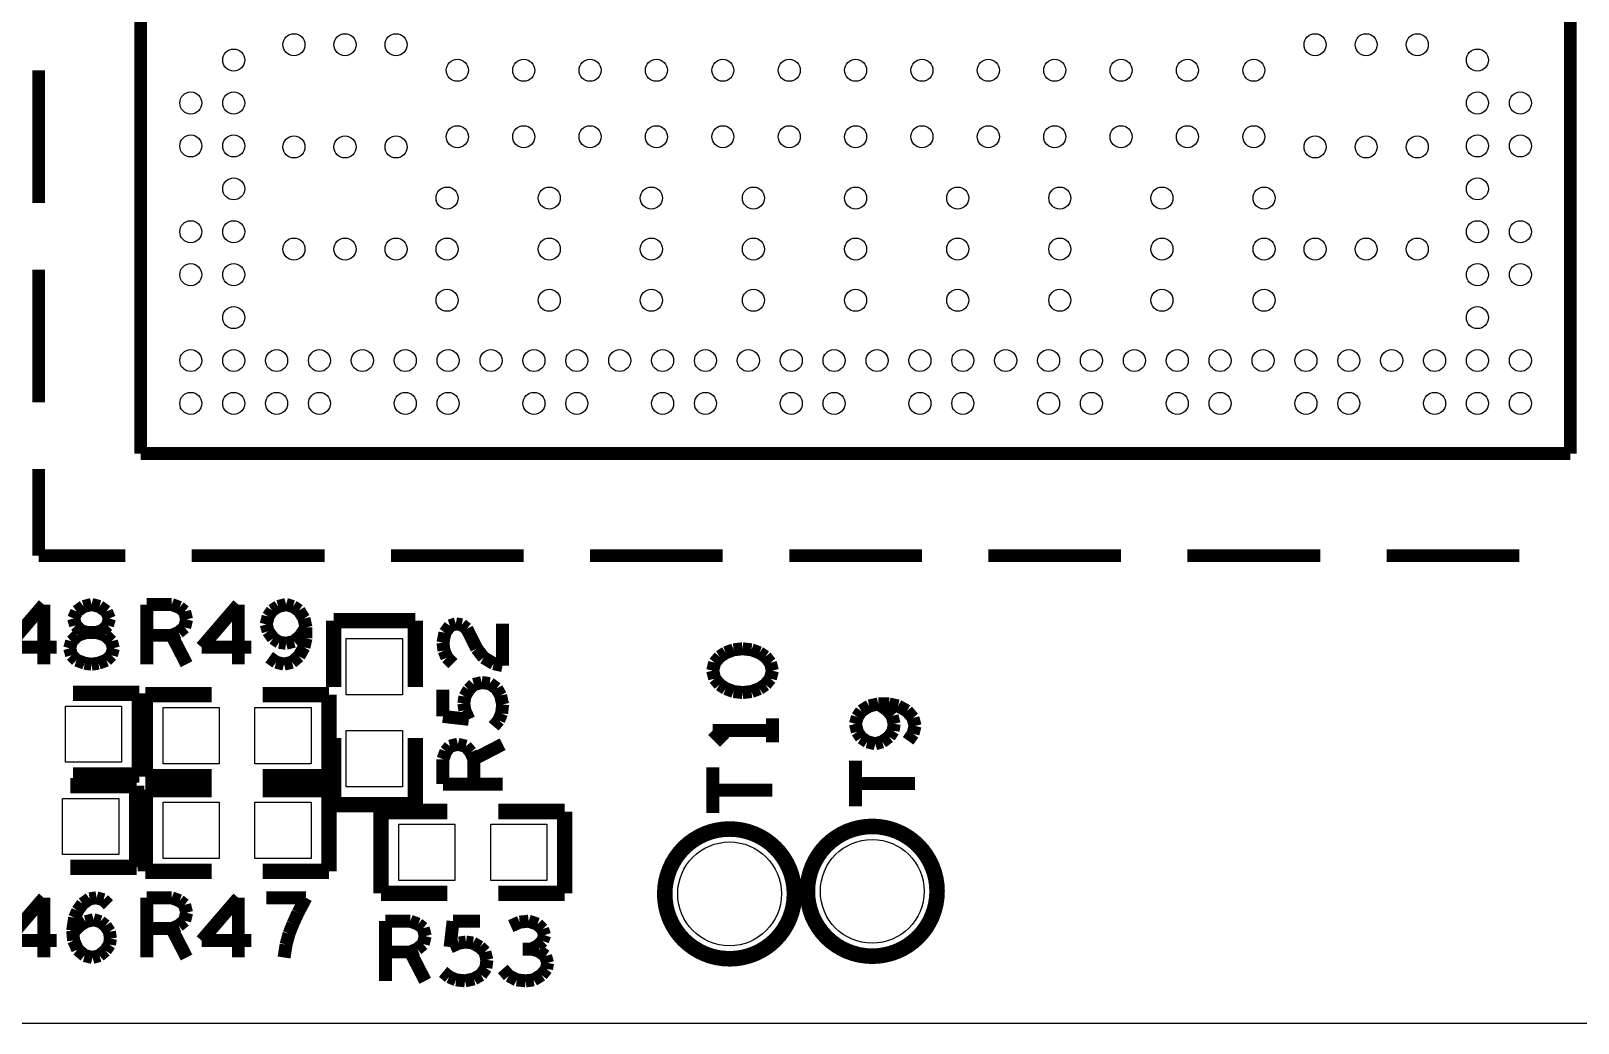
# Model space of a CAD drawing. Extents: x 249.7 to 292.7, y 273.7 to 311.7.
# Drawn here: x 268.73 to 283.88, y 273.71 to 283.42 of the extents above; entities that cross this region are included whole.
import ezdxf

# ---------------------------------------------------------------- set-up
doc = ezdxf.new("R2010")
doc.units = 0
doc.layers.add('MA_DETAILS', color=254, linetype='CONTINUOUS')

# ---------------------------------------------------------------- blocks, each defined once
blk = doc.blocks.new('FIGURE_CIRCLE')
blk.add_circle((0, 0), 0.5)
blk = doc.blocks.new('FIGURE_SQUARE')
blk.add_lwpolyline([(-0.5, -0.5), (-0.5, 0.5), (0.5, 0.5), (0.5, -0.5)], close=True)

msp = doc.modelspace()

# ---------------------------------------------------------------- linework, layer by layer
at = {"layer": 'MA_DETAILS'}
for points, const_width in [([(269.801848, 279.281128), (269.801848, 293.2811)], 0.124968), ([(283.80182, 293.2811), (283.80182, 279.281128)], 0.124968), ([(268.80185, 281.731212), (268.80185, 283.031184)], 0.124968), ([(268.80185, 279.781), (268.80185, 281.081226)], 0.124968), ([(283.80182, 279.281128), (269.801848, 279.281128)], 0.124968), ([(268.80185, 278.28113), (268.80185, 279.131014)], 0.124968), ([(269.651734, 278.28113), (268.80185, 278.28113)], 0.124968), ([(271.601946, 278.28113), (270.30172, 278.28113)], 0.124968), ([(273.551904, 278.28113), (272.251932, 278.28113)], 0.124968), ([(275.501862, 278.28113), (274.20189, 278.28113)], 0.124968), ([(277.45182, 278.28113), (276.151848, 278.28113)], 0.124968), ([(279.401778, 278.28113), (278.101806, 278.28113)], 0.124968), ([(281.351736, 278.28113), (280.051764, 278.28113)], 0.124968), ([(283.301948, 278.28113), (282.001722, 278.28113)], 0.124968), ([(268.852142, 277.803356), (268.49197, 277.384764)], 0.127), ([(268.852142, 277.219156), (268.852142, 277.803356)], 0.127), ([(269.241778, 277.783798), (269.319756, 277.803356)], 0.127), ([(269.319756, 277.803356), (269.397734, 277.783798)], 0.127), ([(269.86103, 277.803356), (270.104616, 277.803356)], 0.127), ([(269.86103, 277.219156), (269.86103, 277.803356)], 0.127), ([(270.104616, 277.803356), (270.18234, 277.774146)], 0.127), ([(270.757142, 277.803356), (270.39697, 277.384764)], 0.127), ([(270.757142, 277.219156), (270.757142, 277.803356)], 0.127), ([(271.224756, 277.803356), (271.146778, 277.783798)], 0.127), ([(271.292828, 277.783798), (271.224756, 277.803356)], 0.127), ([(269.144496, 277.666958), (269.173706, 277.735284)], 0.127), ([(269.164054, 277.598886), (269.144496, 277.666958)], 0.127), ([(269.173706, 277.735284), (269.241778, 277.783798)], 0.127), ([(269.397734, 277.783798), (269.465806, 277.735284)], 0.127), ([(269.465806, 277.735284), (269.495016, 277.666958)], 0.127), ([(269.495016, 277.666958), (269.475458, 277.598886)], 0.127), ([(270.18234, 277.774146), (270.231108, 277.735284)], 0.127), ([(270.231108, 277.735284), (270.250666, 277.657306)], 0.127), ([(270.250666, 277.657306), (270.231108, 277.579328)], 0.127), ([(271.049496, 277.686516), (271.029938, 277.608538)], 0.127), ([(271.088358, 277.744936), (271.049496, 277.686516)], 0.127), ([(271.146778, 277.783798), (271.088358, 277.744936)], 0.127), ([(271.351248, 277.744936), (271.292828, 277.783798)], 0.127), ([(271.400016, 277.666958), (271.351248, 277.744936)], 0.127), ([(271.419574, 277.579328), (271.400016, 277.666958)], 0.127), ([(272.489676, 277.645368), (271.689576, 277.645368)], 0.150114), ([(271.689576, 277.645368), (271.689576, 276.995382)], 0.150114), ([(272.489676, 276.995382), (272.489676, 277.645368)], 0.150114), ([(269.183358, 277.501604), (269.124938, 277.443184)], 0.127), ([(269.212568, 277.550118), (269.164054, 277.598886)], 0.127), ([(269.270988, 277.530814), (269.183358, 277.501604)], 0.127), ([(269.270988, 277.530814), (269.212568, 277.550118)], 0.127), ([(269.368524, 277.530814), (269.270988, 277.530814)], 0.127), ([(269.368524, 277.530814), (269.270988, 277.530814)], 0.127), ([(269.426944, 277.550118), (269.368524, 277.530814)], 0.127), ([(269.456154, 277.501604), (269.368524, 277.530814)], 0.127), ([(269.475458, 277.598886), (269.426944, 277.550118)], 0.127), ([(269.514574, 277.443184), (269.456154, 277.501604)], 0.127), ([(270.104616, 277.501604), (269.86103, 277.501604)], 0.127), ([(270.172688, 277.530814), (270.104616, 277.501604)], 0.127), ([(270.104616, 277.501604), (270.250666, 277.219156)], 0.127), ([(270.231108, 277.579328), (270.172688, 277.530814)], 0.127), ([(271.029938, 277.608538), (271.049496, 277.540466)], 0.127), ([(271.049496, 277.540466), (271.098264, 277.472394)], 0.127), ([(271.361154, 277.491698), (271.419574, 277.579328)], 0.127), ([(271.419574, 277.472394), (271.419574, 277.579328)], 0.127), ([(272.761202, 277.429468), (272.78076, 277.52675)], 0.127), ([(272.78076, 277.52675), (272.829274, 277.594822)], 0.127), ([(272.829274, 277.594822), (272.887694, 277.61438)], 0.127), ([(272.887694, 277.61438), (272.946114, 277.604728)], 0.127), ([(272.946114, 277.604728), (272.994882, 277.565612)], 0.127), ([(272.994882, 277.565612), (273.092164, 277.371048)], 0.127), ([(273.345402, 277.20544), (273.345402, 277.61438)], 0.127), ([(268.49197, 277.384764), (268.978634, 277.384764)], 0.127), ([(269.124938, 277.443184), (269.105634, 277.374858)], 0.127), ([(269.105634, 277.374858), (269.124938, 277.306786)], 0.127), ([(269.533878, 277.374858), (269.514574, 277.443184)], 0.127), ([(269.514574, 277.306786), (269.533878, 277.374858)], 0.127), ([(270.39697, 277.384764), (270.883634, 277.384764)], 0.127), ([(271.098264, 277.472394), (271.156684, 277.433278)], 0.127), ([(271.156684, 277.433278), (271.224756, 277.423626)], 0.127), ([(271.224756, 277.423626), (271.302734, 277.443184)], 0.127), ([(271.302734, 277.443184), (271.361154, 277.491698)], 0.127), ([(271.351248, 277.297134), (271.400016, 277.384764)], 0.127), ([(271.400016, 277.384764), (271.419574, 277.472394)], 0.127), ([(272.770854, 277.35149), (272.761202, 277.429468)], 0.127), ([(272.800064, 277.283418), (272.770854, 277.35149)], 0.127), ([(273.092164, 277.371048), (273.16049, 277.283418)], 0.127), ([(275.607272, 277.36038), (275.529294, 277.33117)], 0.127), ([(275.694902, 277.370032), (275.607272, 277.36038)], 0.127), ([(275.782532, 277.36038), (275.694902, 277.370032)], 0.127), ([(275.86051, 277.33117), (275.782532, 277.36038)], 0.127), ([(269.124938, 277.306786), (269.173706, 277.258018)], 0.127), ([(269.173706, 277.258018), (269.251684, 277.228808)], 0.127), ([(269.251684, 277.228808), (269.319756, 277.219156)], 0.127), ([(269.319756, 277.219156), (269.387828, 277.228808)], 0.127), ([(269.387828, 277.228808), (269.465806, 277.258018)], 0.127), ([(269.465806, 277.258018), (269.514574, 277.306786)], 0.127), ([(271.059148, 277.287228), (271.127474, 277.238714)], 0.127), ([(271.127474, 277.238714), (271.205198, 277.219156)], 0.127), ([(271.205198, 277.219156), (271.283176, 277.238714)], 0.127), ([(271.283176, 277.238714), (271.351248, 277.297134)], 0.127), ([(272.858484, 277.224998), (272.800064, 277.283418)], 0.127), ([(273.16049, 277.283418), (273.257772, 277.224998)], 0.127), ([(273.257772, 277.224998), (273.345402, 277.20544)], 0.127), ([(275.42236, 277.233888), (275.402802, 277.15591)], 0.127), ([(275.470874, 277.292308), (275.42236, 277.233888)], 0.127), ([(275.529294, 277.33117), (275.470874, 277.292308)], 0.127), ([(275.91893, 277.292308), (275.86051, 277.33117)], 0.127), ([(275.967444, 277.233888), (275.91893, 277.292308)], 0.127), ([(275.987002, 277.15591), (275.967444, 277.233888)], 0.127), ([(275.402802, 277.15591), (275.42236, 277.077932)], 0.127), ([(275.42236, 277.077932), (275.470874, 277.019512)], 0.127), ([(275.91893, 277.019512), (275.967444, 277.077932)], 0.127), ([(275.967444, 277.077932), (275.987002, 277.15591)], 0.127), ([(269.788132, 276.934168), (269.138146, 276.934168)], 0.150114), ([(269.788132, 276.134068), (269.788132, 276.934168)], 0.150114), ([(270.495014, 276.919944), (269.845028, 276.919944)], 0.150114), ([(269.845028, 276.919944), (269.845028, 276.119844)], 0.150114), ([(270.994886, 276.919944), (271.644872, 276.919944)], 0.150114), ([(271.644872, 276.919944), (271.644872, 276.119844)], 0.150114), ([(272.761202, 276.708616), (272.761202, 276.971506)], 0.127), ([(272.975324, 276.903434), (272.965672, 276.835108)], 0.127), ([(273.01444, 276.971506), (272.975324, 276.903434)], 0.127), ([(273.062954, 277.020274), (273.01444, 276.971506)], 0.127), ([(273.140932, 277.039578), (273.062954, 277.020274)], 0.127), ([(273.21891, 277.029926), (273.140932, 277.039578)], 0.127), ([(273.286982, 276.981158), (273.21891, 277.029926)], 0.127), ([(273.325844, 276.913086), (273.286982, 276.981158)], 0.127), ([(273.345402, 276.825456), (273.325844, 276.913086)], 0.127), ([(275.470874, 277.019512), (275.529294, 276.98065)], 0.127), ([(275.529294, 276.98065), (275.607272, 276.95144)], 0.127), ([(275.607272, 276.95144), (275.694902, 276.941788)], 0.127), ([(275.694902, 276.941788), (275.782532, 276.95144)], 0.127), ([(275.782532, 276.95144), (275.86051, 276.98065)], 0.127), ([(275.86051, 276.98065), (275.91893, 277.019512)], 0.127), ([(272.965672, 276.835108), (272.975324, 276.767036)], 0.127), ([(272.975324, 276.767036), (273.01444, 276.679406)], 0.127), ([(273.30654, 276.669754), (273.33575, 276.737826)], 0.127), ([(273.33575, 276.737826), (273.345402, 276.825456)], 0.127), ([(276.858222, 276.761702), (276.81936, 276.703282)], 0.127), ([(276.9362, 276.81047), (276.858222, 276.761702)], 0.127), ([(277.02383, 276.830028), (276.9362, 276.81047)], 0.127), ([(277.11146, 276.771608), (277.02383, 276.830028)], 0.127), ([(277.130764, 276.830028), (277.02383, 276.830028)], 0.127), ([(277.159974, 276.713188), (277.11146, 276.771608)], 0.127), ([(277.218394, 276.81047), (277.130764, 276.830028)], 0.127), ([(277.306024, 276.761702), (277.218394, 276.81047)], 0.127), ([(277.364444, 276.69363), (277.306024, 276.761702)], 0.127), ([(273.01444, 276.679406), (272.761202, 276.708616)], 0.127), ([(273.257772, 276.611334), (273.30654, 276.669754)], 0.127), ([(275.987002, 276.454616), (275.987002, 276.688296)], 0.127), ([(276.81936, 276.703282), (276.799802, 276.63521)], 0.127), ([(276.799802, 276.63521), (276.81936, 276.557232)], 0.127), ([(277.179532, 276.63521), (277.159974, 276.713188)], 0.127), ([(277.16988, 276.567138), (277.179532, 276.63521)], 0.127), ([(277.384002, 276.615652), (277.364444, 276.69363)], 0.127), ([(277.364444, 276.537928), (277.384002, 276.615652)], 0.127), ([(271.689576, 275.845524), (271.689576, 276.49551)], 0.150114), ([(272.489676, 276.49551), (272.489676, 275.845524)], 0.150114), ([(272.829274, 276.416262), (272.907252, 276.43582)], 0.127), ([(272.907252, 276.43582), (272.98523, 276.416262)], 0.127), ([(273.062954, 276.28977), (273.345402, 276.43582)], 0.127), ([(275.402802, 276.571456), (275.519642, 276.454616)], 0.127), ([(275.987002, 276.571456), (275.402802, 276.571456)], 0.127), ([(276.81936, 276.557232), (276.858222, 276.498812)], 0.127), ([(276.858222, 276.498812), (276.916642, 276.45995)], 0.127), ([(276.916642, 276.45995), (276.99462, 276.440392)], 0.127), ([(276.99462, 276.440392), (277.062692, 276.45995)], 0.127), ([(277.062692, 276.45995), (277.130764, 276.508718)], 0.127), ([(277.130764, 276.508718), (277.16988, 276.567138)], 0.127), ([(277.31593, 276.469602), (277.364444, 276.537928)], 0.127), ([(272.761202, 276.28977), (272.790412, 276.367494)], 0.127), ([(272.761202, 276.046184), (272.761202, 276.28977)], 0.127), ([(272.790412, 276.367494), (272.829274, 276.416262)], 0.127), ([(272.98523, 276.416262), (273.033744, 276.357842)], 0.127), ([(273.033744, 276.357842), (273.062954, 276.28977)], 0.127), ([(273.062954, 276.28977), (273.062954, 276.046184)], 0.127), ([(269.138146, 276.134068), (269.788132, 276.134068)], 0.150114), ([(269.845028, 276.119844), (270.495014, 276.119844)], 0.150114), ([(271.644872, 276.119844), (270.994886, 276.119844)], 0.150114), ([(275.402802, 275.762974), (275.402802, 276.21103)], 0.127), ([(276.799802, 275.826728), (276.799802, 276.274784)], 0.127), ([(269.761716, 276.030944), (269.11173, 276.030944)], 0.150114), ([(269.761716, 275.230844), (269.761716, 276.030944)], 0.150114), ([(270.495014, 275.992844), (269.845028, 275.992844)], 0.150114), ([(269.845028, 275.992844), (269.845028, 275.192744)], 0.150114), ([(270.994886, 275.992844), (271.644872, 275.992844)], 0.150114), ([(271.644872, 275.992844), (271.644872, 275.192744)], 0.150114), ([(273.345402, 276.046184), (272.761202, 276.046184)], 0.127), ([(275.402802, 275.987002), (275.987002, 275.987002)], 0.127), ([(276.799802, 276.050756), (277.384002, 276.050756)], 0.127), ([(272.489676, 275.845524), (271.689576, 275.845524)], 0.150114), ([(272.15338, 274.977606), (272.15338, 275.777706)], 0.150114), ([(272.15338, 275.777706), (272.803366, 275.777706)], 0.150114), ([(273.953224, 275.777706), (273.303238, 275.777706)], 0.150114), ([(273.953224, 274.977606), (273.953224, 275.777706)], 0.150114), ([(269.11173, 275.230844), (269.761716, 275.230844)], 0.150114), ([(269.845028, 275.192744), (270.495014, 275.192744)], 0.150114), ([(271.644872, 275.192744), (270.994886, 275.192744)], 0.150114), ([(268.852142, 274.933156), (268.49197, 274.514564)], 0.127), ([(268.852142, 274.348956), (268.852142, 274.933156)], 0.127), ([(269.232126, 274.874736), (269.300198, 274.923504)], 0.127), ([(269.300198, 274.923504), (269.368524, 274.933156)], 0.127), ([(269.368524, 274.933156), (269.436596, 274.913598)], 0.127), ([(269.86103, 274.933156), (270.104616, 274.933156)], 0.127), ([(269.86103, 274.348956), (269.86103, 274.933156)], 0.127), ([(270.104616, 274.933156), (270.18234, 274.903946)], 0.127), ([(270.757142, 274.933156), (270.39697, 274.514564)], 0.127), ([(270.757142, 274.348956), (270.757142, 274.933156)], 0.127), ([(271.419574, 274.933156), (271.029938, 274.933156)], 0.127), ([(271.341596, 274.787106), (271.419574, 274.933156)], 0.127), ([(272.803366, 274.977606), (272.15338, 274.977606)], 0.150114), ([(273.303238, 274.977606), (273.953224, 274.977606)], 0.150114), ([(269.154148, 274.738338), (269.183358, 274.806664)], 0.127), ([(269.183358, 274.806664), (269.232126, 274.874736)], 0.127), ([(269.436596, 274.913598), (269.485364, 274.865084)], 0.127), ([(270.18234, 274.903946), (270.231108, 274.865084)], 0.127), ([(270.231108, 274.865084), (270.250666, 274.787106)], 0.127), ([(270.250666, 274.787106), (270.231108, 274.709128)], 0.127), ([(271.292828, 274.679918), (271.341596, 274.787106)], 0.127), ([(269.134844, 274.611846), (269.154148, 274.738338)], 0.127), ([(269.134844, 274.592288), (269.202916, 274.660614)], 0.127), ([(269.202916, 274.660614), (269.261336, 274.699476)], 0.127), ([(269.261336, 274.699476), (269.339314, 274.719034)], 0.127), ([(269.339314, 274.719034), (269.407386, 274.699476)], 0.127), ([(269.407386, 274.699476), (269.456154, 274.660614)], 0.127), ([(269.456154, 274.660614), (269.495016, 274.602194)], 0.127), ([(270.104616, 274.631404), (269.86103, 274.631404)], 0.127), ([(270.172688, 274.660614), (270.104616, 274.631404)], 0.127), ([(270.104616, 274.631404), (270.250666, 274.348956)], 0.127), ([(270.231108, 274.709128), (270.172688, 274.660614)], 0.127), ([(271.253966, 274.582636), (271.292828, 274.679918)], 0.127), ([(272.19783, 274.704556), (272.441416, 274.704556)], 0.127), ([(272.19783, 274.120356), (272.19783, 274.704556)], 0.127), ([(272.441416, 274.704556), (272.51914, 274.675346)], 0.127), ([(272.51914, 274.675346), (272.567908, 274.636484)], 0.127), ([(272.567908, 274.636484), (272.587466, 274.558506)], 0.127), ([(272.831052, 274.451318), (272.860262, 274.704556)], 0.127), ([(272.860262, 274.704556), (273.123152, 274.704556)], 0.127), ([(273.512788, 274.694904), (273.425158, 274.655788)], 0.127), ([(273.600418, 274.704556), (273.512788, 274.694904)], 0.127), ([(273.688048, 274.675346), (273.600418, 274.704556)], 0.127), ([(273.736816, 274.626578), (273.688048, 274.675346)], 0.127), ([(273.756374, 274.568158), (273.736816, 274.626578)], 0.127), ([(268.49197, 274.514564), (268.978634, 274.514564)], 0.127), ([(269.144496, 274.514564), (269.134844, 274.611846)], 0.127), ([(269.183358, 274.426934), (269.144496, 274.514564)], 0.127), ([(269.495016, 274.475448), (269.456154, 274.417028)], 0.127), ([(269.495016, 274.602194), (269.504668, 274.533868)], 0.127), ([(269.504668, 274.533868), (269.495016, 274.475448)], 0.127), ([(270.39697, 274.514564), (270.883634, 274.514564)], 0.127), ([(271.205198, 274.348956), (271.224756, 274.475448)], 0.127), ([(271.224756, 274.475448), (271.253966, 274.582636)], 0.127), ([(272.567908, 274.480528), (272.509488, 274.432014)], 0.127), ([(272.587466, 274.558506), (272.567908, 274.480528)], 0.127), ([(272.918682, 274.490434), (272.831052, 274.451318)], 0.127), ([(272.986754, 274.500086), (272.918682, 274.490434)], 0.127), ([(273.05508, 274.490434), (272.986754, 274.500086)], 0.127), ([(273.123152, 274.451318), (273.05508, 274.490434)], 0.127), ([(273.688048, 274.461224), (273.736816, 274.509738)], 0.127), ([(273.736816, 274.509738), (273.756374, 274.568158)], 0.127), ([(269.251684, 274.368514), (269.183358, 274.426934)], 0.127), ([(269.329408, 274.348956), (269.251684, 274.368514)], 0.127), ([(269.397734, 274.368514), (269.329408, 274.348956)], 0.127), ([(269.456154, 274.417028), (269.397734, 274.368514)], 0.127), ([(272.441416, 274.402804), (272.19783, 274.402804)], 0.127), ([(272.509488, 274.432014), (272.441416, 274.402804)], 0.127), ([(272.441416, 274.402804), (272.587466, 274.120356)], 0.127), ([(273.17192, 274.402804), (273.123152, 274.451318)], 0.127), ([(273.191224, 274.324826), (273.17192, 274.402804)], 0.127), ([(273.181572, 274.246848), (273.191224, 274.324826)], 0.127), ([(273.629628, 274.432014), (273.541998, 274.432014)], 0.127), ([(273.629628, 274.432014), (273.688048, 274.461224)], 0.127), ([(273.697954, 274.412456), (273.629628, 274.432014)], 0.127), ([(273.766026, 274.363688), (273.697954, 274.412456)], 0.127), ([(273.785584, 274.295616), (273.766026, 274.363688)], 0.127), ([(272.76298, 274.207986), (272.8214, 274.159218)], 0.127), ([(273.064732, 274.139914), (273.132804, 274.178776)], 0.127), ([(273.132804, 274.178776), (273.181572, 274.246848)], 0.127), ([(273.347434, 274.237196), (273.405854, 274.169124)], 0.127), ([(273.405854, 274.169124), (273.483578, 274.130008)], 0.127), ([(273.649186, 274.130008), (273.727164, 274.178776)], 0.127), ([(273.727164, 274.178776), (273.775678, 274.237196)], 0.127), ([(273.775678, 274.237196), (273.785584, 274.295616)], 0.127), ([(272.8214, 274.159218), (272.889472, 274.130008)], 0.127), ([(272.889472, 274.130008), (272.977102, 274.120356)], 0.127), ([(272.977102, 274.120356), (273.064732, 274.139914)], 0.127), ([(273.483578, 274.130008), (273.571208, 274.120356)], 0.127), ([(273.571208, 274.120356), (273.649186, 274.130008)], 0.127)]:
    msp.add_lwpolyline(points, dxfattribs=dict(at, const_width=const_width))
at = {"layer": 'MA_DETAILS', "const_width": 0.1524}
for points in [[(276.202902, 274.971256, 1), (274.932902, 274.971256, 1), (276.202902, 274.971256)], [(277.599902, 274.996656, 1), (276.329902, 274.996656, 1), (277.599902, 274.996656)]]:
    msp.add_lwpolyline(points, format="xyb", dxfattribs=at)
at = {"layer": 'MA_DETAILS'}
msp.add_lwpolyline([(250.731782, 273.707606), (291.73805, 273.707606)], dxfattribs=at)

# ---------------------------------------------------------------- block references
for name, p, xscale, yscale in [('FIGURE_CIRCLE', (271.301718, 283.28112), 0.2159, 0.2159), ('FIGURE_CIRCLE', (271.801844, 283.28112), 0.2159, 0.2159), ('FIGURE_CIRCLE', (272.301716, 283.28112), 0.2159, 0.2159), ('FIGURE_CIRCLE', (281.301952, 283.28112), 0.2159, 0.2159), ('FIGURE_CIRCLE', (281.801824, 283.28112), 0.2159, 0.2159), ('FIGURE_CIRCLE', (282.30195, 283.28112), 0.2159, 0.2159), ('FIGURE_CIRCLE', (270.71193, 283.131006), 0.2159, 0.2159), ('FIGURE_CIRCLE', (282.891738, 283.131006), 0.2159, 0.2159), ('FIGURE_CIRCLE', (272.901918, 283.031184), 0.2159, 0.2159), ('FIGURE_CIRCLE', (273.551904, 283.031184), 0.2159, 0.2159), ('FIGURE_CIRCLE', (274.20189, 283.031184), 0.2159, 0.2159), ('FIGURE_CIRCLE', (274.851876, 283.031184), 0.2159, 0.2159), ('FIGURE_CIRCLE', (275.501862, 283.031184), 0.2159, 0.2159), ('FIGURE_CIRCLE', (276.151848, 283.031184), 0.2159, 0.2159), ('FIGURE_CIRCLE', (276.801834, 283.031184), 0.2159, 0.2159), ('FIGURE_CIRCLE', (277.45182, 283.031184), 0.2159, 0.2159), ('FIGURE_CIRCLE', (278.101806, 283.031184), 0.2159, 0.2159), ('FIGURE_CIRCLE', (278.751792, 283.031184), 0.2159, 0.2159), ('FIGURE_CIRCLE', (279.401778, 283.031184), 0.2159, 0.2159), ('FIGURE_CIRCLE', (280.051764, 283.031184), 0.2159, 0.2159), ('FIGURE_CIRCLE', (280.70175, 283.031184), 0.2159, 0.2159), ('FIGURE_CIRCLE', (270.291814, 282.711144), 0.2159, 0.2159), ('FIGURE_CIRCLE', (270.71193, 282.711144), 0.2159, 0.2159), ('FIGURE_CIRCLE', (282.891738, 282.711144), 0.2159, 0.2159), ('FIGURE_CIRCLE', (283.311854, 282.711144), 0.2159, 0.2159), ('FIGURE_CIRCLE', (272.901918, 282.381198), 0.2159, 0.2159), ('FIGURE_CIRCLE', (273.551904, 282.381198), 0.2159, 0.2159), ('FIGURE_CIRCLE', (274.20189, 282.381198), 0.2159, 0.2159), ('FIGURE_CIRCLE', (274.851876, 282.381198), 0.2159, 0.2159), ('FIGURE_CIRCLE', (275.501862, 282.381198), 0.2159, 0.2159), ('FIGURE_CIRCLE', (276.151848, 282.381198), 0.2159, 0.2159), ('FIGURE_CIRCLE', (276.801834, 282.381198), 0.2159, 0.2159), ('FIGURE_CIRCLE', (277.45182, 282.381198), 0.2159, 0.2159), ('FIGURE_CIRCLE', (278.101806, 282.381198), 0.2159, 0.2159), ('FIGURE_CIRCLE', (278.751792, 282.381198), 0.2159, 0.2159), ('FIGURE_CIRCLE', (279.401778, 282.381198), 0.2159, 0.2159), ('FIGURE_CIRCLE', (280.051764, 282.381198), 0.2159, 0.2159), ('FIGURE_CIRCLE', (280.70175, 282.381198), 0.2159, 0.2159), ('FIGURE_CIRCLE', (270.291814, 282.291028), 0.2159, 0.2159), ('FIGURE_CIRCLE', (270.71193, 282.291028), 0.2159, 0.2159), ('FIGURE_CIRCLE', (271.301718, 282.281122), 0.2159, 0.2159), ('FIGURE_CIRCLE', (271.801844, 282.281122), 0.2159, 0.2159), ('FIGURE_CIRCLE', (272.301716, 282.281122), 0.2159, 0.2159), ('FIGURE_CIRCLE', (281.301952, 282.281122), 0.2159, 0.2159), ('FIGURE_CIRCLE', (281.801824, 282.281122), 0.2159, 0.2159), ('FIGURE_CIRCLE', (282.30195, 282.281122), 0.2159, 0.2159), ('FIGURE_CIRCLE', (282.891738, 282.291028), 0.2159, 0.2159), ('FIGURE_CIRCLE', (283.311854, 282.291028), 0.2159, 0.2159), ('FIGURE_CIRCLE', (270.71193, 281.871166), 0.2159, 0.2159), ('FIGURE_CIRCLE', (282.891738, 281.871166), 0.2159, 0.2159), ('FIGURE_CIRCLE', (272.801842, 281.780996), 0.2159, 0.2159), ('FIGURE_CIRCLE', (273.80184, 281.780996), 0.2159, 0.2159), ('FIGURE_CIRCLE', (274.801838, 281.780996), 0.2159, 0.2159), ('FIGURE_CIRCLE', (275.801836, 281.780996), 0.2159, 0.2159), ('FIGURE_CIRCLE', (276.801834, 281.780996), 0.2159, 0.2159), ('FIGURE_CIRCLE', (277.801832, 281.780996), 0.2159, 0.2159), ('FIGURE_CIRCLE', (278.80183, 281.780996), 0.2159, 0.2159), ('FIGURE_CIRCLE', (279.801828, 281.780996), 0.2159, 0.2159), ('FIGURE_CIRCLE', (280.801826, 281.780996), 0.2159, 0.2159), ('FIGURE_CIRCLE', (270.291814, 281.45105), 0.2159, 0.2159), ('FIGURE_CIRCLE', (270.71193, 281.45105), 0.2159, 0.2159), ('FIGURE_CIRCLE', (282.891738, 281.45105), 0.2159, 0.2159), ('FIGURE_CIRCLE', (283.311854, 281.45105), 0.2159, 0.2159), ('FIGURE_CIRCLE', (271.301718, 281.281124), 0.2159, 0.2159), ('FIGURE_CIRCLE', (271.801844, 281.281124), 0.2159, 0.2159), ('FIGURE_CIRCLE', (272.301716, 281.281124), 0.2159, 0.2159), ('FIGURE_CIRCLE', (272.801842, 281.281124), 0.2159, 0.2159), ('FIGURE_CIRCLE', (273.80184, 281.281124), 0.2159, 0.2159), ('FIGURE_CIRCLE', (274.801838, 281.281124), 0.2159, 0.2159), ('FIGURE_CIRCLE', (275.801836, 281.281124), 0.2159, 0.2159), ('FIGURE_CIRCLE', (276.801834, 281.281124), 0.2159, 0.2159), ('FIGURE_CIRCLE', (277.801832, 281.281124), 0.2159, 0.2159), ('FIGURE_CIRCLE', (278.80183, 281.281124), 0.2159, 0.2159), ('FIGURE_CIRCLE', (279.801828, 281.281124), 0.2159, 0.2159), ('FIGURE_CIRCLE', (280.801826, 281.281124), 0.2159, 0.2159), ('FIGURE_CIRCLE', (281.301952, 281.281124), 0.2159, 0.2159), ('FIGURE_CIRCLE', (281.801824, 281.281124), 0.2159, 0.2159), ('FIGURE_CIRCLE', (282.30195, 281.281124), 0.2159, 0.2159), ('FIGURE_CIRCLE', (270.291814, 281.031188), 0.2159, 0.2159), ('FIGURE_CIRCLE', (270.71193, 281.031188), 0.2159, 0.2159), ('FIGURE_CIRCLE', (282.891738, 281.031188), 0.2159, 0.2159), ('FIGURE_CIRCLE', (283.311854, 281.031188), 0.2159, 0.2159), ('FIGURE_CIRCLE', (272.801842, 280.780998), 0.2159, 0.2159), ('FIGURE_CIRCLE', (273.80184, 280.780998), 0.2159, 0.2159), ('FIGURE_CIRCLE', (274.801838, 280.780998), 0.2159, 0.2159), ('FIGURE_CIRCLE', (275.801836, 280.780998), 0.2159, 0.2159), ('FIGURE_CIRCLE', (276.801834, 280.780998), 0.2159, 0.2159), ('FIGURE_CIRCLE', (277.801832, 280.780998), 0.2159, 0.2159), ('FIGURE_CIRCLE', (278.80183, 280.780998), 0.2159, 0.2159), ('FIGURE_CIRCLE', (279.801828, 280.780998), 0.2159, 0.2159), ('FIGURE_CIRCLE', (280.801826, 280.780998), 0.2159, 0.2159), ('FIGURE_CIRCLE', (270.71193, 280.611072), 0.2159, 0.2159), ('FIGURE_CIRCLE', (282.891738, 280.611072), 0.2159, 0.2159), ('FIGURE_CIRCLE', (270.291814, 280.19121), 0.2159, 0.2159), ('FIGURE_CIRCLE', (270.71193, 280.19121), 0.2159, 0.2159), ('FIGURE_CIRCLE', (271.131792, 280.19121), 0.2159, 0.2159), ('FIGURE_CIRCLE', (271.551908, 280.19121), 0.2159, 0.2159), ('FIGURE_CIRCLE', (271.97177, 280.19121), 0.2159, 0.2159), ('FIGURE_CIRCLE', (272.391886, 280.19121), 0.2159, 0.2159), ('FIGURE_CIRCLE', (272.811748, 280.19121), 0.2159, 0.2159), ('FIGURE_CIRCLE', (273.231864, 280.19121), 0.2159, 0.2159), ('FIGURE_CIRCLE', (273.651726, 280.19121), 0.2159, 0.2159), ('FIGURE_CIRCLE', (274.071842, 280.19121), 0.2159, 0.2159), ('FIGURE_CIRCLE', (274.491958, 280.19121), 0.2159, 0.2159), ('FIGURE_CIRCLE', (274.91182, 280.19121), 0.2159, 0.2159), ('FIGURE_CIRCLE', (275.331936, 280.19121), 0.2159, 0.2159), ('FIGURE_CIRCLE', (275.751798, 280.19121), 0.2159, 0.2159), ('FIGURE_CIRCLE', (276.171914, 280.19121), 0.2159, 0.2159), ('FIGURE_CIRCLE', (276.591776, 280.19121), 0.2159, 0.2159), ('FIGURE_CIRCLE', (277.011892, 280.19121), 0.2159, 0.2159), ('FIGURE_CIRCLE', (277.431754, 280.19121), 0.2159, 0.2159), ('FIGURE_CIRCLE', (277.85187, 280.19121), 0.2159, 0.2159), ('FIGURE_CIRCLE', (278.271732, 280.19121), 0.2159, 0.2159), ('FIGURE_CIRCLE', (278.691848, 280.19121), 0.2159, 0.2159), ('FIGURE_CIRCLE', (279.11171, 280.19121), 0.2159, 0.2159), ('FIGURE_CIRCLE', (279.531826, 280.19121), 0.2159, 0.2159), ('FIGURE_CIRCLE', (279.951942, 280.19121), 0.2159, 0.2159), ('FIGURE_CIRCLE', (280.371804, 280.19121), 0.2159, 0.2159), ('FIGURE_CIRCLE', (280.79192, 280.19121), 0.2159, 0.2159), ('FIGURE_CIRCLE', (281.211782, 280.19121), 0.2159, 0.2159), ('FIGURE_CIRCLE', (281.631898, 280.19121), 0.2159, 0.2159), ('FIGURE_CIRCLE', (282.05176, 280.19121), 0.2159, 0.2159), ('FIGURE_CIRCLE', (282.471876, 280.19121), 0.2159, 0.2159), ('FIGURE_CIRCLE', (282.891738, 280.19121), 0.2159, 0.2159), ('FIGURE_CIRCLE', (283.311854, 280.19121), 0.2159, 0.2159), ('FIGURE_CIRCLE', (270.291814, 279.771094), 0.2159, 0.2159), ('FIGURE_CIRCLE', (270.71193, 279.771094), 0.2159, 0.2159), ('FIGURE_CIRCLE', (271.131792, 279.771094), 0.2159, 0.2159), ('FIGURE_CIRCLE', (271.551908, 279.771094), 0.2159, 0.2159), ('FIGURE_CIRCLE', (272.391886, 279.771094), 0.2159, 0.2159), ('FIGURE_CIRCLE', (272.811748, 279.771094), 0.2159, 0.2159), ('FIGURE_CIRCLE', (273.651726, 279.771094), 0.2159, 0.2159), ('FIGURE_CIRCLE', (274.071842, 279.771094), 0.2159, 0.2159), ('FIGURE_CIRCLE', (274.91182, 279.771094), 0.2159, 0.2159), ('FIGURE_CIRCLE', (275.331936, 279.771094), 0.2159, 0.2159), ('FIGURE_CIRCLE', (276.171914, 279.771094), 0.2159, 0.2159), ('FIGURE_CIRCLE', (276.591776, 279.771094), 0.2159, 0.2159), ('FIGURE_CIRCLE', (277.431754, 279.771094), 0.2159, 0.2159), ('FIGURE_CIRCLE', (277.85187, 279.771094), 0.2159, 0.2159), ('FIGURE_CIRCLE', (278.691848, 279.771094), 0.2159, 0.2159), ('FIGURE_CIRCLE', (279.11171, 279.771094), 0.2159, 0.2159), ('FIGURE_CIRCLE', (279.951942, 279.771094), 0.2159, 0.2159), ('FIGURE_CIRCLE', (280.371804, 279.771094), 0.2159, 0.2159), ('FIGURE_CIRCLE', (281.211782, 279.771094), 0.2159, 0.2159), ('FIGURE_CIRCLE', (281.631898, 279.771094), 0.2159, 0.2159), ('FIGURE_CIRCLE', (282.471876, 279.771094), 0.2159, 0.2159), ('FIGURE_CIRCLE', (282.891738, 279.771094), 0.2159, 0.2159), ('FIGURE_CIRCLE', (283.311854, 279.771094), 0.2159, 0.2159), ('FIGURE_SQUARE', (272.089626, 277.195534), 0.54991, 0.54991), ('FIGURE_SQUARE', (269.338298, 276.534118), 0.54991, 0.54991), ('FIGURE_SQUARE', (270.294862, 276.519894), 0.54991, 0.54991), ('FIGURE_SQUARE', (271.195038, 276.519894), 0.54991, 0.54991), ('FIGURE_SQUARE', (272.089626, 276.295358), 0.54991, 0.54991), ('FIGURE_SQUARE', (269.311882, 275.630894), 0.54991, 0.54991), ('FIGURE_SQUARE', (270.294862, 275.592794), 0.54991, 0.54991), ('FIGURE_SQUARE', (271.195038, 275.592794), 0.54991, 0.54991), ('FIGURE_SQUARE', (272.603214, 275.377656), 0.54991, 0.54991), ('FIGURE_SQUARE', (273.50339, 275.377656), 0.54991, 0.54991), ('FIGURE_CIRCLE', (275.567902, 274.971256), 1.016, 1.016), ('FIGURE_CIRCLE', (276.964902, 274.996656), 1.016, 1.016)]:
    msp.add_blockref(name, p, dxfattribs=dict(at, xscale=xscale, yscale=yscale))

doc.saveas('drawing.dxf')
